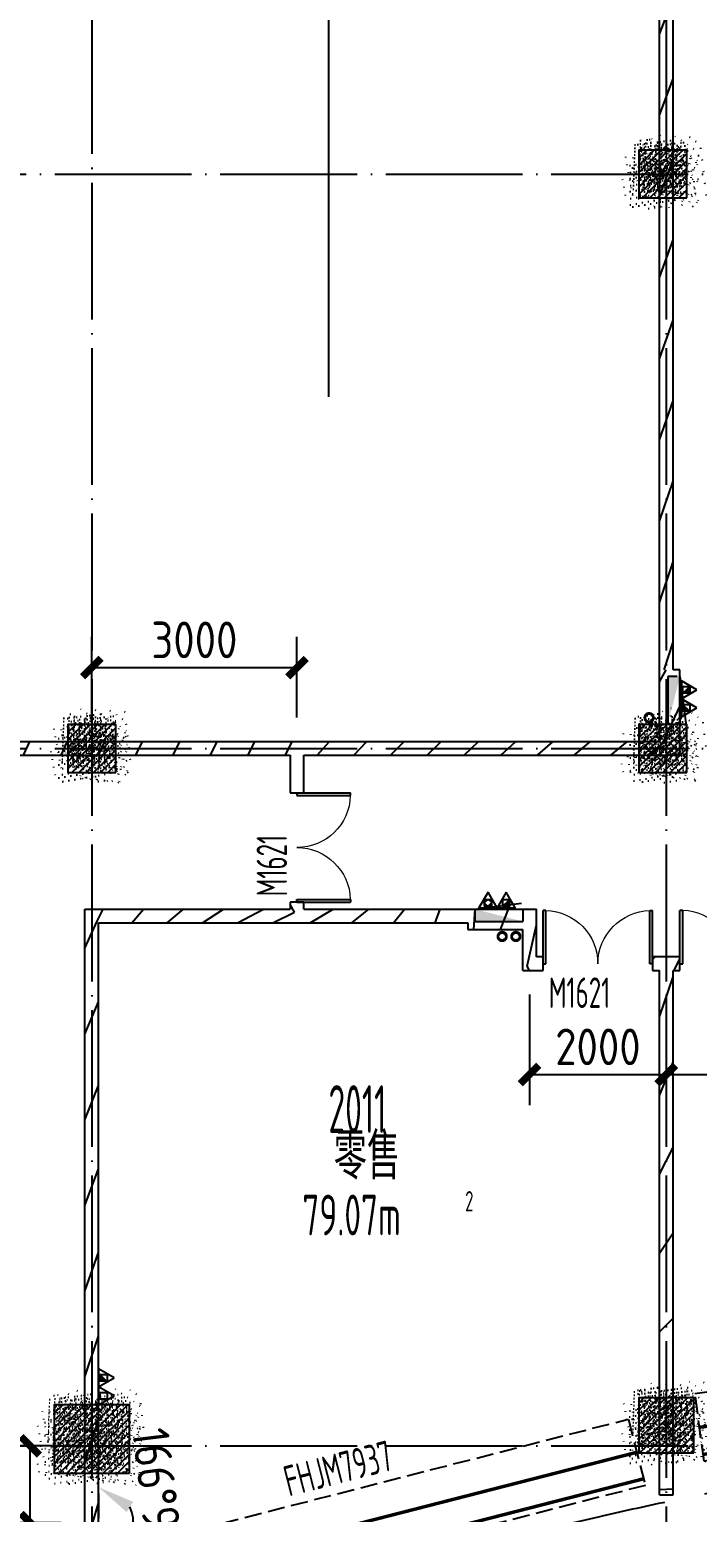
# Model space of a CAD drawing. Header units: inches. Extents: x 0 to 1813292486, y 0 to 3473589894.
# Drawn here: x 600556177 to 600565939, y 3473260046 to 3473281730 of the extents above; entities that cross this region are included whole.
import ezdxf
from ezdxf.enums import TextEntityAlignment as Align
from ezdxf.xclip import XClip

# ---------------------------------------------------------------- set-up
doc = ezdxf.new("R2010")
doc.units = ezdxf.units.IN
doc.header["$LTSCALE"] = 1000
doc.header["$MEASUREMENT"] = 0
doc.header["$XCLIPFRAME"] = 2
for name, pattern in [('AX-MALL-GIRD-200$0$DOTE', [2.4200000000000004, 2, -0.2, 0.02, -0.2]), ('AX-MALL-WALL-P02-QT$0$Ax-Dxs-Wall-P01-150$0$DASH', [0.35, 0.25, -0.1]), ('AX-MALL-WALL-P02-QT$0$DASH', [0.35, 0.25, -0.1])]:
    doc.linetypes.add(name, pattern=pattern)
for name, color, linetype in [('A-Anno-Note', 241, 'Continuous'), ('AX-MALL-DIM-P02$0$A-Anno-Dims', 3, 'Continuous'), ('AX-MALL-DIM-P02$0$A-Detl-Thin', 131, 'Continuous'), ('AX-MALL-GIRD-200$0$A-Grid', 222, 'AX-MALL-GIRD-200$0$DOTE'), ('AX-MALL-P02-200$0$A-Anno-Note', 241, 'Continuous'), ('AX-MALL-WALL-P02$0$A-Anno-Note', 241, 'Continuous'), ('AX-MALL-WALL-P02-QT$0$A-Detl-Fine', 152, 'Continuous'), ('AX-MALL-WALL-P02-QT$0$A-Detl-Thin', 131, 'Continuous'), ('AX-MALL-WALL-P02-QT$0$A-Wall', 2, 'Continuous'), ('AX-MALL-WALL-P02-QT$0$A-Wall-Patt', 13, 'Continuous'), ('AX-MALL-WALL-P02-QT$0$A-Wind', 4, 'Continuous'), ('AX-MALL-WORD-P02$0$A-Anno-Note', 241, 'Continuous'), ('AX-MALL-WORD-P02$0$A-Spac-Iden', 231, 'Continuous'), ('AX-MALL-WORD-P02$0$A-Wind-Iden', 11, 'Continuous'), ('AX-MALL-ZTKD-P02$0$A-Anno-Note', 241, 'Continuous'), ('PX-MALL-P02-LG$0$P-Exsh', 31, 'Continuous'), ('PX-MALL-P02-LG$0$P-Hydt-Boxx', 221, 'Continuous'), ('PX-MALL-P02-LG$0$P-Hydt-Pipe', 221, 'Continuous'), ('PX-MALL-P02-LG$0$P-Pipe-Risr', 7, 'Continuous'), ('PX-MALL-P02-LG$0$P-Pipe-Risr-Arch', 6, 'Continuous'), ('PX-MALL-P02-LG$0$P-Pipe-Risr-W100', 6, 'Continuous'), ('PX-MALL-P02-LG$0$P-Pipe-Risr-W50', 6, 'Continuous'), ('SX-MALL-WALL-L-1F~2F$0$S-COLU', 30, 'Continuous'), ('SX-MALL-WALL-L-1F~2F$0$S-PATT-WALL', 83, 'Continuous'), ('SX-MALL-WALL-L-1F~2F$0$单形心', 4, 'Continuous')]:
    doc.layers.add(name, color=color, linetype=linetype)
doc.styles.add('AX-MALL-DIM-P02$0$_TCH_DIM_T3', font='gbenor.shx')
doc.styles.add('AX-MALL-WORD-P02$0$_TCH_SPACE', font='gbenor.shx', dxfattribs={"bigfont": 'gbcbig.shx'})
doc.styles.add('AX-MALL-WORD-P02$0$_TCH_WINDOW', font='gbenor.shx', dxfattribs={"bigfont": 'gbcbig.shx'})
doc.styles.add('AX-MALL-WORD-P02$0$STANDARD', font='gbenor.shx', dxfattribs={"bigfont": 'gbcbig.shx'})
doc.styles.add('PX-MALL-P02-LG$0$jzfz', font='gbenor.shx', dxfattribs={"bigfont": 'gbcbig.shx'})
doc.dimstyles.new('AX-MALL-DIM-P02$0$_TCH_ARCH&&180', dxfattribs={"dimtxt": 535.5, "dimasz": 270, "dimexe": 450, "dimexo": 450, "dimgap": 137.25, "dimtad": 1, "dimdec": 0, "dimzin": 0, "dimdsep": 46, "dimtxsty": 'AX-MALL-DIM-P02$0$_TCH_DIM_T3', "dimblk": 'AX-MALL-DIM-P02$0$_ArchTick', "dimcen": 0.09, "dimclrt": 7, "dimazin": 2, "dimtfac": 1, "dimtdec": 0, "dimtix": 1, "dimtmove": 2, "dimatfit": 3, "dimfxl": 500, "dimtolj": 1, "dimtzin": 0, "dimarcsym": 0})
doc.dimstyles.new('AX-MALL-DIM-P02$0$_TCH_ARROW&&180', dxfattribs={"dimtxt": 535.5, "dimasz": 540, "dimexe": 450, "dimexo": 450, "dimgap": 137.25, "dimtad": 1, "dimdec": 0, "dimzin": 0, "dimdsep": 46, "dimtxsty": 'AX-MALL-DIM-P02$0$_TCH_DIM_T3', "dimcen": 0.09, "dimclrt": 7, "dimaunit": 1, "dimadec": 3, "dimazin": 2, "dimtfac": 1, "dimtdec": 0, "dimtix": 1, "dimtmove": 2, "dimatfit": 3, "dimfxl": 500, "dimtolj": 1, "dimtzin": 0, "dimarcsym": 0})
pattern_1 = [(24.56816131876918, (600332848.5159376, 3473133887.589986), (-31.18316060756021, 68.21004687377882), []), (29.56816131876925, (600332848.5159376, 3473133887.589986), (97.53445422577846, -46.37920049590846), [11.25, -123.75]), (334.5681613187692, (600332848.5159376, 3473133887.589986), (19.88439775835759, 112.9961142864107), [9, -99]), (80.01956131876923, (600332856.6438087, 3473133883.725054), (117.4189029535321, 66.61682170576017), [9.5610285, -105.1713168]), (25.75236131876919, (600332858.9887226, 3473133915.702631), (141.3476152674957, -79.15081590010527), [16.87499999999951, -185.6249999999961]), (76.20376131876925, (600332870.7676862, 3473133909.106722), (182.3878362713222, 87.98253900728311), [14.3415432, -157.75695]), (330.7523613187692, (600332858.9887226, 3473133915.702631), (182.387767611897, 87.98268144025062), [13.49999999999976, -148.4999999999961]), (0.5681613187692669, (600332870.4268485, 3473133903.438077), (62.82047321120105, -87.84980446922418), [11.25, -123.75]), (305.5681613187692, (600332870.4268485, 3473133903.438077), (72.17288940056439, 89.18848105901375), [9, -99]), (51.01956131876926, (600332875.6618832, 3473133896.117257), (134.9933625470349, 1.33857134020591), [9.5610285, -105.1713168]), (17.06816131876921, (600332848.5159376, 3473133887.589986), (19.14085714793764, 46.15589493924091), [0.75, -97.8, 0.75, -100.5, 0.75, -99.375]), (347.0681613187692, (600332848.5159376, 3473133887.589986), (57.63084699394109, 41.66442757030211), [0.75, -57.3, 0.75, -95.55, 0.75, -37.875]), (307.0681613187692, (600332817.1703391, 3473133899.267141), (73.85474001336534, -31.12342331039777), [0.75, -37.5, 0.75, -117, 0.75, -155.25]), (297.0681613187692, (600332803.1140169, 3473133904.503534), (87.2164167648191, -16.46683781742514), [0.75, -48.75, 0.75, -77.69999999999999, 0.75, -110.25])]
pattern_2 = [(45, (0, 359.0227), (-353.55353201463, 353.55353201463), [])]

# ---------------------------------------------------------------- blocks, each defined once
blk = doc.blocks.new('AX-MALL-WORD-P02')
at = {"layer": 'AX-MALL-WORD-P02$0$A-Anno-Note', "style": 'AX-MALL-WORD-P02$0$STANDARD', "width": 0.6}
blk.add_text('2011', height=700, rotation=339.5681613092015, dxfattribs=at).set_placement((600383702.0902731, 3473128789.494143))
at = {"layer": 'AX-MALL-WORD-P02$0$A-Anno-Note', "style": 'AX-MALL-WORD-P02$0$STANDARD'}
blk.add_text('零售', height=675.177304964539, rotation=339.5681613092015, dxfattribs=at).set_placement((600383538.1663132, 3473128129.497252))
at = {"layer": 'AX-MALL-WORD-P02$0$A-Spac-Iden', "style": 'AX-MALL-WORD-P02$0$_TCH_SPACE', "width": 0.7}
for s, height, p in [('79.07m', 595, (600382822.9406993, 3473127520.02025)), ('2', 297.5, (600385175.3929797, 3473127017.160161))]:
    blk.add_text(s, height=height, rotation=339.5681613093759, dxfattribs=at).set_placement(p)
at = {"layer": 'AX-MALL-WORD-P02$0$A-Wind-Iden', "style": 'AX-MALL-WORD-P02$0$_TCH_WINDOW', "width": 0.7}
for s, rotation, p in [('M1621', 69.5681612548391, (600384344.0112224, 3473132243.204227)), ('M1621', 339.5681612302259, (600387358.815383, 3473129379.059998)), ('FHJM7937', 353.9496563415782, (600381303.7735277, 3473124006.317889))]:
    blk.add_text(s, height=446.25, rotation=rotation, dxfattribs=at).set_placement(p)
blk = doc.blocks.new('AX-MALL-GIRD-200')
at = {"layer": 'AX-MALL-GIRD-200$0$A-Grid'}
for p, q in [((600241980.060326, 3473196551.41375), (600599876.0644244, 3473063224.650467)), ((600239047.6805397, 3473188679.873316), (600596943.6846381, 3473055353.110034)), ((600235486.9336561, 3473179121.574219), (600593382.9377552, 3473045794.810937)), ((600393760.0267293, 3473165698.299957), (600355030.4877801, 3473061734.572876)), ((600401631.5671628, 3473162765.920172), (600362902.028213, 3473058802.19309))]:
    blk.add_line(p, q, dxfattribs=at)
blk = doc.blocks.new('*U97')
at = {"layer": 'AX-MALL-WALL-P02-QT$0$A-Detl-Fine', "color": 152, "linetype": 'AX-MALL-WALL-P02-QT$0$Ax-Dxs-Wall-P01-150$0$DASH'}
blk.add_lwpolyline([(-999.9999999818086, 12883.24278070943), (-999.999999975133, 5675.210546644857), (2.11416590900626e-08, 5675.210546641131), (1.446608166588703e-08, 12883.24278071316)], close=True, dxfattribs=at)
at = {"layer": 'AX-MALL-WALL-P02-QT$0$A-Detl-Thin', "linetype": 'AX-MALL-WALL-P02-QT$0$Ax-Dxs-Wall-P01-150$0$DASH', "const_width": 49.99999999999998}
for points in [[(-899.9999999788583, 5675.210546641131), (-899.9999999855339, 12883.24278070571)], [(-499.9999999751331, 5675.210546644857), (-499.9999999818086, 12883.24278070943)]]:
    blk.add_lwpolyline(points, dxfattribs=at)
blk = doc.blocks.new('*U98')
at = {"layer": 'AX-MALL-WALL-P02-QT$0$A-Detl-Fine', "color": 152, "linetype": 'AX-MALL-WALL-P02-QT$0$Ax-Dxs-Wall-P01-150$0$DASH'}
blk.add_lwpolyline([(-999.9999999790073, 13635.24923957816), (-999.9999999748687, 5746.176491496289), (2.140598098776536e-08, 5746.176491492563), (1.726743903418537e-08, 13635.24923958189)], close=True, dxfattribs=at)
at = {"layer": 'AX-MALL-WALL-P02-QT$0$A-Detl-Thin', "linetype": 'AX-MALL-WALL-P02-QT$0$Ax-Dxs-Wall-P01-150$0$DASH', "const_width": 49.99999999999998}
for points in [[(-899.999999978594, 5746.176491492563), (-899.9999999827326, 13635.24923957444)], [(-499.9999999748687, 5746.176491496289), (-499.9999999790073, 13635.24923957816)]]:
    blk.add_lwpolyline(points, dxfattribs=at)
blk = doc.blocks.new('SX-MALL-WALL-L-1F~2F$0$BANWANG_XINGXIN')
at = {"color": 0}
for points in [[(0.7071067811865476, 0.7071067811865475), (-0.7071067811865477, -0.7071067811865475)], [(-0.7071067811865475, 0.7071067811865476), (0.7071067811865474, -0.7071067811865477)]]:
    blk.add_lwpolyline(points, dxfattribs=at)
blk = doc.blocks.new('SX-MALL-WALL-L-1F~2F')
at = {"layer": 'SX-MALL-WALL-L-1F~2F$0$S-PATT-WALL'}
h = blk.add_hatch(dxfattribs=at)
h.set_pattern_fill('钢筋混凝土', color=256, scale=15, pattern_type=2)
h.set_pattern_definition([(24.56816131876918, (600332801.661537, 3473133905.044625), (-31.18316060756021, 68.21004687377882), []), (29.56816131876925, (600332801.661537, 3473133905.044625), (97.53445422577846, -46.37920049590846), [11.25, -123.75]), (334.5681613187692, (600332801.661537, 3473133905.044625), (19.88439775835759, 112.9961142864107), [9, -99]), (80.01956131876923, (600332809.7894082, 3473133901.179693), (117.4189029535321, 66.61682170576017), [9.5610285, -105.1713168]), (25.75236131876919, (600332812.134322, 3473133933.157269), (141.3476152674957, -79.15081590010527), [16.87499999999951, -185.6249999999961]), (76.20376131876925, (600332823.9132857, 3473133926.561361), (182.3878362713222, 87.98253900728311), [14.3415432, -157.75695]), (330.7523613187692, (600332812.134322, 3473133933.157269), (182.387767611897, 87.98268144025062), [13.49999999999975, -148.4999999999961]), (0.5681613187692669, (600332823.572448, 3473133920.892716), (62.82047321120105, -87.84980446922418), [11.25, -123.75]), (305.5681613187692, (600332823.572448, 3473133920.892716), (72.17288940056439, 89.18848105901375), [9, -99]), (51.01956131876926, (600332828.8074827, 3473133913.571896), (134.9933625470349, 1.33857134020591), [9.5610285, -105.1713168]), (17.06816131876921, (600332801.661537, 3473133905.044625), (19.14085714793764, 46.15589493924091), [0.75, -97.8, 0.75, -100.5, 0.75, -99.375]), (347.0681613187692, (600332801.661537, 3473133905.044625), (57.63084699394109, 41.66442757030211), [0.75, -57.3, 0.75, -95.55, 0.75, -37.875]), (307.0681613187692, (600332770.3159386, 3473133916.72178), (73.85474001336534, -31.12342331039777), [0.75, -37.5, 0.75, -117, 0.75, -155.25]), (297.0681613187692, (600332756.2596164, 3473133921.958173), (87.2164167648191, -16.46683781742514), [0.75, -48.75, 0.75, -77.69999999999999, 0.75, -110.25])])
h.paths.add_polyline_path([(600393386.7257026, 3473139774.490742), (600393631.0906847, 3473140430.452445), (600392975.1289818, 3473140674.817427), (600392730.7639998, 3473140018.855724)])
h = blk.add_hatch(dxfattribs=at)
h.set_pattern_fill('钢筋混凝土', color=256, scale=15, pattern_type=2)
h.set_pattern_definition(pattern_1)
h.paths.add_polyline_path([(600382629.6598847, 3473134817.875454), (600382874.0248667, 3473135473.837157), (600382218.0631639, 3473135718.202139), (600381973.6981819, 3473135062.240437)])
h = blk.add_hatch(dxfattribs=at)
h.set_pattern_fill('钢筋混凝土', color=256, scale=15, pattern_type=2)
h.set_pattern_definition([(24.56816131876918, (600332801.6615357, 3473133905.044626), (-31.18316060756021, 68.21004687377882), []), (29.56816131876925, (600332801.6615357, 3473133905.044626), (97.53445422577846, -46.37920049590846), [11.25, -123.75]), (334.5681613187692, (600332801.6615357, 3473133905.044626), (19.88439775835759, 112.9961142864107), [9, -99]), (80.01956131876923, (600332809.7894069, 3473133901.179693), (117.4189029535321, 66.61682170576017), [9.5610285, -105.1713168]), (25.75236131876919, (600332812.1343207, 3473133933.15727), (141.3476152674957, -79.15081590010527), [16.87499999999951, -185.6249999999961]), (76.20376131876925, (600332823.9132844, 3473133926.561361), (182.3878362713222, 87.98253900728311), [14.3415432, -157.75695]), (330.7523613187692, (600332812.1343207, 3473133933.15727), (182.387767611897, 87.98268144025062), [13.49999999999975, -148.4999999999961]), (0.5681613187692669, (600332823.5724467, 3473133920.892716), (62.82047321120105, -87.84980446922418), [11.25, -123.75]), (305.5681613187692, (600332823.5724467, 3473133920.892716), (72.17288940056439, 89.18848105901375), [9, -99]), (51.01956131876926, (600332828.8074814, 3473133913.571896), (134.9933625470349, 1.33857134020591), [9.5610285, -105.1713168]), (17.06816131876921, (600332801.6615357, 3473133905.044626), (19.14085714793764, 46.15589493924091), [0.75, -97.8, 0.75, -100.5, 0.75, -99.375]), (347.0681613187692, (600332801.6615357, 3473133905.044626), (57.63084699394109, 41.66442757030211), [0.75, -57.3, 0.75, -95.55, 0.75, -37.875]), (307.0681613187692, (600332770.3159373, 3473133916.721781), (73.85474001336534, -31.12342331039777), [0.75, -37.5, 0.75, -117, 0.75, -155.25]), (297.0681613187692, (600332756.2596151, 3473133921.958173), (87.2164167648191, -16.46683781742514), [0.75, -48.75, 0.75, -77.69999999999999, 0.75, -110.25])])
h.paths.add_polyline_path([(600390454.3459164, 3473131902.950309), (600390698.7108985, 3473132558.912012), (600390042.7491956, 3473132803.276994), (600389798.3842136, 3473132147.315291)])
h = blk.add_hatch(dxfattribs=at)
h.set_pattern_fill('钢筋混凝土', color=256, scale=15, pattern_type=2)
h.set_pattern_definition(pattern_1)
h.paths.add_polyline_path([(600379238.8759928, 3473125142.903392), (600379587.9688244, 3473126079.991539), (600378557.1718632, 3473126463.993653), (600378208.0790317, 3473125526.905507)])
h = blk.add_hatch(dxfattribs=at)
h.set_pattern_fill('钢筋混凝土', color=256, scale=15, pattern_type=2)
h.set_pattern_definition([(24.56816131876918, (600332953.243787, 3473134168.716431), (-31.18316060756021, 68.21004687377882), []), (29.56816131876925, (600332953.243787, 3473134168.716431), (97.53445422577846, -46.37920049590846), [11.25, -123.75]), (334.5681613187692, (600332953.243787, 3473134168.716431), (19.88439775835759, 112.9961142864107), [9, -99]), (80.01956131876923, (600332961.3716582, 3473134164.851498), (117.4189029535321, 66.61682170576017), [9.5610285, -105.1713168]), (25.75236131876919, (600332963.716572, 3473134196.829075), (141.3476152674957, -79.15081590010527), [16.87499999999951, -185.6249999999961]), (76.20376131876925, (600332975.4955357, 3473134190.233166), (182.3878362713222, 87.98253900728311), [14.3415432, -157.75695]), (330.7523613187692, (600332963.716572, 3473134196.829075), (182.387767611897, 87.98268144025062), [13.49999999999975, -148.4999999999961]), (0.5681613187692669, (600332975.154698, 3473134184.564521), (62.82047321120105, -87.84980446922418), [11.25, -123.75]), (305.5681613187692, (600332975.154698, 3473134184.564521), (72.17288940056439, 89.18848105901375), [9, -99]), (51.01956131876926, (600332980.3897327, 3473134177.243701), (134.9933625470349, 1.33857134020591), [9.5610285, -105.1713168]), (17.06816131876921, (600332953.243787, 3473134168.716431), (19.14085714793764, 46.15589493924091), [0.75, -97.8, 0.75, -100.5, 0.75, -99.375]), (347.0681613187692, (600332953.243787, 3473134168.716431), (57.63084699394109, 41.66442757030211), [0.75, -57.3, 0.75, -95.55, 0.75, -37.875]), (307.0681613187692, (600332921.8981886, 3473134180.393586), (73.85474001336534, -31.12342331039777), [0.75, -37.5, 0.75, -117, 0.75, -155.25]), (297.0681613187692, (600332907.8418664, 3473134185.629978), (87.2164167648191, -16.46683781742514), [0.75, -48.75, 0.75, -77.69999999999999, 0.75, -110.25])])
h.paths.add_polyline_path([(600387074.5810517, 3473122544.013968), (600387353.855317, 3473123293.684485), (600386604.1847994, 3473123572.95875), (600386324.9105343, 3473122823.288232)])
at = {"layer": 'SX-MALL-WALL-L-1F~2F$0$S-COLU'}
for points in [[(600393386.7257026, 3473139774.490742), (600393631.0906847, 3473140430.452445), (600392975.1289818, 3473140674.817427), (600392730.7639998, 3473140018.855724)], [(600382629.6598847, 3473134817.875454), (600382874.0248667, 3473135473.837157), (600382218.0631639, 3473135718.202139), (600381973.6981819, 3473135062.240437)], [(600390454.3459164, 3473131902.950309), (600390698.7108985, 3473132558.912012), (600390042.7491956, 3473132803.276994), (600389798.3842136, 3473132147.315291)], [(600379238.8759928, 3473125142.903392), (600379587.9688244, 3473126079.991539), (600378557.1718632, 3473126463.993653), (600378208.0790317, 3473125526.905507)], [(600387074.5810517, 3473122544.013968), (600387353.855317, 3473123293.684485), (600386604.1847994, 3473123572.95875), (600386324.9105343, 3473122823.288232)]]:
    blk.add_lwpolyline(points, close=True, dxfattribs=at)
at = {"layer": 'SX-MALL-WALL-L-1F~2F$0$单形心', "xscale": 50, "yscale": 50, "zscale": 50}
for p in [(600393180.9273423, 3473140224.654084), (600382423.8615243, 3473135268.038797), (600390248.547556, 3473132353.113652), (600378898.023928, 3473125803.448523), (600386839.3829256, 3473123058.486359)]:
    blk.add_blockref('SX-MALL-WALL-L-1F~2F$0$BANWANG_XINGXIN', p, dxfattribs=at)
blk = doc.blocks.new('SX-MALL-WALL-L-2F~3F')
ref = blk.add_blockref('SX-MALL-WALL-L-1F~2F', (0, 0))
XClip(ref).set_block_clipping_path([(600349769.7341375, 3473074679.418533), (600357001.7302529, 3473071985.287766), (600356499.8725733, 3473070638.124951), (600359302.5086629, 3473069594.060767), (600362345.1765132, 3473077761.653201), (600381551.4312518, 3473070606.759726), (600391553.7259278, 3473066880.611454), (600387749.827644, 3473056669.608357), (600391632.1759799, 3473055223.319679), (600395635.5522461, 3473065969.791956), (600406982.2408491, 3473061742.817497), (600403058.8006672, 3473051210.921831), (600412723.2437257, 3473047610.6332), (600445093.3740637, 3473134503.466942), (600393055.2444371, 3473153889.197227), (600387463.4997383, 3473138878.984498), (600380158.3525343, 3473141600.366193), (600382830.751978, 3473148774.027779), (600388210.8522022, 3473146769.782572), (600390696.2253517, 3473153441.399696), (600277474.697425, 3473195619.741203), (600273446.9822528, 3473184807.934726), (600257129.111771, 3473190886.82031), (600241575.9633431, 3473149136.690594), (600258197.8999482, 3473142944.531458), (600255239.7303221, 3473135003.762026), (600263182.3271956, 3473132044.911624), (600260741.6763649, 3473125493.34496), (600269350.4970673, 3473122286.306632), (600271511.1407766, 3473128086.235537), (600286270.1853781, 3473122588.058336), (600284109.5416689, 3473116788.129431), (600282580.7823727, 3473112684.400902), (600291840.7574171, 3473109234.788475), (600290827.7957876, 3473106515.642598), (600293360.405141, 3473105572.171298), (600294731.2544166, 3473109252.0137), (600323175.4764534, 3473098655.706329), (600321336.3302773, 3473093718.790065), (600344750.773286, 3473084996.222976), (600341987.4689643, 3473077578.540671), (600344583.6790427, 3473076611.376234), (600346015.5062013, 3473080454.904757), (600351201.5612961, 3473078522.947055)])
blk = doc.blocks.new('SX-MALL-WALL-2F~3F')
blk.add_blockref('SX-MALL-WALL-L-2F~3F', (0, 0))
blk = doc.blocks.new('AX-MALL-WALL-P02-QT$0$$DorLib2D$00000002')
for p, q in [((-0.5, -5.684341886080802e-17), (-0.5000000000000007, 0.4875)), ((-0.4750000000000007, 0.4875), (-0.5000000000000007, 0.4875)), ((-0.475, -2.842170943040401e-17), (-0.4750000000000007, 0.4875)), ((0.475, -2.842170943040401e-17), (0.4750000000000007, 0.4875)), ((0.4750000000000007, 0.4875), (0.5000000000000007, 0.4875)), ((0.5, -5.684341886080802e-17), (0.5000000000000007, 0.4875)), ((-0.5, -5.684341886080802e-17), (-0.475, -2.842170943040401e-17)), ((0.5, -5.684341886080802e-17), (0.475, -2.842170943040401e-17))]:
    blk.add_line(p, q)
at = {"lineweight": 13}
for centre, start, end in [((-0.4875, -4.263256414560601e-17), 0, 88.53071641864632), ((0.4875, -4.263256414560601e-17), 91.4692835813537, 180)]:
    blk.add_arc(centre, 0.4875, start, end, dxfattribs=at)
blk = doc.blocks.new('AX-MALL-WALL-P02-QT')
at = {"layer": 'AX-MALL-WALL-P02-QT$0$A-Wall-Patt'}
h = blk.add_hatch(dxfattribs=at)
h.set_pattern_fill('普通砖', color=256, scale=200, style=0)
h.set_pattern_definition(pattern_2)
h.paths.add_polyline_path([(600390603.149908, 3473133448.21967), (600390790.5675372, 3473133378.401103), (600394787.6804607, 3473144108.060385), (600394760.1172006, 3473144225.042055), (600394635.1721143, 3473144271.587765)])
h = blk.add_hatch(dxfattribs=at)
h.set_pattern_fill('普通砖', color=256, scale=200, style=0)
h.set_pattern_definition(pattern_2)
h.paths.add_polyline_path([(600374493.5215685, 3473138329.036688), (600374611.1206317, 3473138071.800492), (600385106.5078762, 3473134161.960776), (600385223.4895462, 3473134189.524036), (600385270.035257, 3473134314.469122)])
h = blk.add_hatch(dxfattribs=at)
h.set_pattern_fill('普通砖', color=256, scale=200, style=0)
h.set_pattern_definition(pattern_2)
h.paths.add_polyline_path([(600385223.4895462, 3473134189.524036), (600385293.9255054, 3473134092.14221), (600390447.9103123, 3473132172.131637), (600390236.6024346, 3473132464.277116), (600385270.035257, 3473134314.469122)])
h = blk.add_hatch(dxfattribs=at)
h.set_pattern_fill('普通砖', color=256, scale=200, style=0)
h.set_pattern_definition(pattern_2)
h.paths.add_polyline_path([(600385106.5078762, 3473134161.960776), (600384914.5068195, 3473133646.562298), (600385101.9244487, 3473133576.743731), (600385293.9255054, 3473134092.14221), (600385223.4895462, 3473134189.524036)])
h = blk.add_hatch(dxfattribs=at)
h.set_pattern_fill('普通砖', color=256, scale=200, style=0)
h.set_pattern_definition(pattern_2)
h.paths.add_polyline_path([(600390236.6024346, 3473132464.277116), (600390447.9103123, 3473132172.131637), (600390884.2763519, 3473133343.49182), (600390603.149908, 3473133448.21967)])
h = blk.add_hatch(dxfattribs=at)
h.set_pattern_fill('普通砖', color=256, scale=200, style=0)
h.set_pattern_definition(pattern_2)
h.paths.add_polyline_path([(600378372.833963, 3473124680.11037), (600378568.7252947, 3473124633.038206), (600381627.3836284, 3473132843.554748), (600381509.7845654, 3473133100.790944)])
h = blk.add_hatch(dxfattribs=at)
h.set_pattern_fill('普通砖', color=256, scale=200, style=0)
h.set_pattern_definition(pattern_2)
h.paths.add_polyline_path([(600381509.7845654, 3473133100.790944), (600381627.3836284, 3473132843.554748), (600384344.9392539, 3473131831.185536), (600384391.4849648, 3473131956.130621), (600384321.0490056, 3473132053.512448)])
h = blk.add_hatch(dxfattribs=at)
h.set_pattern_fill('普通砖', color=256, scale=200, style=0)
h.set_pattern_definition(pattern_2)
h.paths.add_polyline_path([(600384508.4666349, 3473131983.693882), (600384543.375918, 3473132077.402697), (600384355.9582888, 3473132147.221263), (600384321.0490056, 3473132053.512448), (600384391.4849648, 3473131956.130622)])
h = blk.add_hatch(dxfattribs=at)
h.set_pattern_fill('普通砖', color=256, scale=200, style=0)
h.set_pattern_definition(pattern_2)
h.paths.add_polyline_path([(600384391.4849648, 3473131956.130622), (600384344.9392539, 3473131831.185536), (600386687.6596205, 3473130958.453458), (600386757.4781868, 3473131145.871087), (600384508.4666349, 3473131983.693882)])
h = blk.add_hatch(dxfattribs=at)
h.set_pattern_fill('普通砖', color=256, scale=200, style=0)
h.set_pattern_definition(pattern_2)
h.paths.add_polyline_path([(600386757.4781867, 3473131145.871087), (600386652.7503374, 3473130864.744643), (600387402.4208558, 3473130585.470378), (600387694.566335, 3473130796.778255)])
h = blk.add_hatch(dxfattribs=at)
h.set_pattern_fill('普通砖', color=256, scale=200, style=0)
h.set_pattern_definition(pattern_2)
h.paths.add_polyline_path([(600387192.9651531, 3473130023.217483), (600387450.2013489, 3473130140.816545), (600387694.566335, 3473130796.778255), (600387402.4208558, 3473130585.470378)])
h = blk.add_hatch(dxfattribs=at)
h.set_pattern_fill('普通砖', color=256, scale=200, style=0)
h.set_pattern_definition(pattern_2)
h.paths.add_polyline_path([(600387192.9651531, 3473130023.217483), (600387474.0915964, 3473129918.489633), (600387543.9101629, 3473130105.907262), (600387450.2013489, 3473130140.816545)])
h = blk.add_hatch(dxfattribs=at)
h.set_pattern_fill('普通砖', color=256, scale=200, style=0)
h.set_pattern_definition(pattern_2)
h.paths.add_polyline_path([(600389230.6688275, 3473129477.540163), (600389043.2511972, 3473129547.35873), (600388973.4326305, 3473129359.941101), (600389067.1414461, 3473129325.031817), (600389184.1231159, 3473129352.595077)])
h = blk.add_hatch(dxfattribs=at)
h.set_pattern_fill('普通砖', color=256, scale=200, style=0)
h.set_pattern_definition(pattern_2)
h.paths.add_polyline_path([(600386577.6525644, 3473122069.453094), (600389254.5590754, 3473129255.213251), (600389184.1231159, 3473129352.595077), (600389067.1414461, 3473129325.031817), (600386390.2349352, 3473122139.27166)])
h = blk.add_hatch(dxfattribs=at)
h.set_pattern_fill('普通砖', color=256, scale=200, style=0)
h.set_pattern_definition(pattern_2)
h.paths.add_polyline_path([(600389254.5590754, 3473129255.213251), (600389348.26789, 3473129220.303967), (600389418.0864562, 3473129407.721597), (600389230.668826, 3473129477.540164), (600389184.1231164, 3473129352.595077)])
at = {"layer": 'AX-MALL-WALL-P02-QT$0$A-Detl-Thin', "linetype": 'AX-MALL-WALL-P02-QT$0$DASH', "ltscale": 6}
blk.add_lwpolyline([(600413236.9034463, 3473110738.209711, 0.1421479601855037), (600382859.7389942, 3473122426.083426, -0.04773146423047056), (600354168.1120361, 3473127655.53654)], format="xyb", dxfattribs=at)
at = {"layer": 'AX-MALL-WALL-P02-QT$0$A-Wall'}
for p, q in [((600390603.149908, 3473133448.21967), (600394635.1721143, 3473144271.587765)), ((600390790.5675372, 3473133378.401103), (600394787.6804607, 3473144108.060385)), ((600374493.5215685, 3473138329.036688), (600385270.035257, 3473134314.469122)), ((600374611.1206317, 3473138071.800492), (600385106.5078762, 3473134161.960776)), ((600385270.035257, 3473134314.469122), (600390236.6024346, 3473132464.277116)), ((600385106.5078762, 3473134161.960776), (600384914.5068195, 3473133646.562298)), ((600385101.9244487, 3473133576.743731), (600385293.9255054, 3473134092.14221)), ((600385293.9255054, 3473134092.14221), (600390447.9103123, 3473132172.131637)), ((600384914.5068195, 3473133646.562298), (600385101.9244487, 3473133576.743731)), ((600390236.6024346, 3473132464.277116), (600390603.149908, 3473133448.21967)), ((600390447.9103123, 3473132172.131637), (600390884.2763519, 3473133343.49182)), ((600390884.2763519, 3473133343.49182), (600390790.5675372, 3473133378.401103)), ((600378372.833963, 3473124680.11037), (600381509.7845654, 3473133100.790944)), ((600381509.7845654, 3473133100.790944), (600384321.0490056, 3473132053.512448)), ((600378568.7252947, 3473124633.038206), (600381627.3836284, 3473132843.554748)), ((600381627.3836284, 3473132843.554748), (600384344.9392539, 3473131831.185536)), ((600384355.9582888, 3473132147.221263), (600384321.0490056, 3473132053.512448)), ((600384543.375918, 3473132077.402697), (600384355.9582888, 3473132147.221263)), ((600384508.4666349, 3473131983.693882), (600384543.375918, 3473132077.402697)), ((600384508.4666349, 3473131983.693882), (600386757.4781868, 3473131145.871087)), ((600384344.9392539, 3473131831.185536), (600386687.6596205, 3473130958.453458)), ((600386757.4781867, 3473131145.871087), (600387694.566335, 3473130796.778255)), ((600386687.6596205, 3473130958.453458), (600386652.7503374, 3473130864.744643)), ((600386652.7503374, 3473130864.744643), (600387402.4208558, 3473130585.470378)), ((600387192.9651531, 3473130023.217483), (600387402.4208558, 3473130585.470378)), ((600387450.2013489, 3473130140.816545), (600387694.566335, 3473130796.778255)), ((600387192.9651531, 3473130023.217483), (600387474.0915964, 3473129918.489633)), ((600387543.9101629, 3473130105.907262), (600387450.2013489, 3473130140.816545)), ((600387474.0915964, 3473129918.489633), (600387543.9101629, 3473130105.907262)), ((600389043.2511972, 3473129547.35873), (600388973.4326305, 3473129359.941101)), ((600389230.6688275, 3473129477.540163), (600389043.2511972, 3473129547.35873)), ((600386390.2349352, 3473122139.27166), (600389067.1414461, 3473129325.031817)), ((600388973.4326305, 3473129359.941101), (600389067.1414461, 3473129325.031817)), ((600389418.0864562, 3473129407.721597), (600389230.668826, 3473129477.540164)), ((600389348.26789, 3473129220.303967), (600389418.0864562, 3473129407.721597)), ((600386577.6525644, 3473122069.453094), (600389254.5590754, 3473129255.213251)), ((600389254.5590754, 3473129255.213251), (600389348.26789, 3473129220.303967)), ((600386390.2349352, 3473122139.27166), (600386577.6525644, 3473122069.453094))]:
    blk.add_line(p, q, dxfattribs=at)
at = {"layer": 'AX-MALL-WALL-P02-QT$0$A-Detl-Thin'}
blk.add_blockref('SX-MALL-WALL-2F~3F', (0, 0), dxfattribs=at)
at = {"layer": 'AX-MALL-WALL-P02-QT$0$A-Detl-Thin', "color": 5, "xscale": -1}
for name, p, rotation in [('*U98', (600372791.3524995, 3473124774.138426), 263.9496563194079), ('*U97', (600381859.0760587, 3473124601.441291), 257.2595068470534)]:
    blk.add_blockref(name, p, dxfattribs=dict(at, rotation=rotation))
at = {"layer": 'AX-MALL-WALL-P02-QT$0$A-Wind'}
blk.add_blockref('AX-MALL-GIRD-200', (0, 0), dxfattribs=at)
at = {"layer": 'AX-MALL-WALL-P02-QT$0$A-Wind', "xscale": 1600, "zscale": 200}
for p, yscale, rotation in [((600384728.9413688, 3473132861.982497), -1600, 69.56816130831318), ((600388258.6713967, 3473129732.924181), -1600, 159.5681612460966), ((600390132.8476906, 3473129034.738517), 1600, 339.5681613349487)]:
    blk.add_blockref('AX-MALL-WALL-P02-QT$0$$DorLib2D$00000002', p, dxfattribs=dict(at, yscale=yscale, rotation=rotation))
blk = doc.blocks.new('AX-MALL-WALL-P02')
at = {"layer": 'AX-MALL-WALL-P02$0$A-Anno-Note'}
blk.add_blockref('AX-MALL-WORD-P02', (0, 0), dxfattribs=at)
blk.add_blockref('AX-MALL-WALL-P02-QT', (0, 0), dxfattribs=at)
blk = doc.blocks.new('PX-MALL-P02-LG$0$XHS1')
at = {"layer": 'PX-MALL-P02-LG$0$P-Hydt-Boxx', "ltscale": 0.7}
for p, q in [((350.0030006170273, 240), (-349.9969996213913, 240)), ((-349.9969997406006, 239.9999995231628), (-349.9969996213913, 60)), ((350.0030006170273, 240), (-332.898939371109, 327.2950124740601)), ((350.0030006170273, 60), (-349.996999502182, 60)), ((350.0030003786087, 200), (350.003000497818, 60))]:
    blk.add_line(p, q, dxfattribs=at)
blk.add_solid([(350.0030006170273, 240), (350.0030002593994, 60.00000047683716), (-349.9969996213913, 60)], dxfattribs=at)
blk = doc.blocks.new('PX-MALL-P02-LG$0$MHQ')
at = {"layer": 'PX-MALL-P02-LG$0$P-Exsh', "ltscale": 0.7}
h = blk.add_hatch(dxfattribs=at)
h.set_pattern_fill('ANSI31', color=256, scale=25, style=0)
h.set_pattern_definition([(45, (-160019.2306599375, -42228.3236173685), (-28.0633003783411, 28.0633003783411), [])])
h.paths.add_polyline_path([(-75.0000000015425, 185.1731819980414), (75, 185.1731819980414), (75, 35.17318199802685), (-75.0000000015425, 35.17318199802685)])
for points in [[(0, 346.4101615137042), (-200, -1.455191522836685e-11), (200, -1.455191522836685e-11)], [(0, 346.4101615137042), (-200, -1.455191522836685e-11), (200, -1.455191522836685e-11)], [(0, 346.4101615137042), (-200, -1.455191522836685e-11), (200, -1.455191522836685e-11)], [(-75.0000000015425, 185.1731819980414), (75, 185.1731819980414), (75, 35.17318199802685), (-75.0000000015425, 35.17318199802685)]]:
    blk.add_lwpolyline(points, close=True, dxfattribs=at)
blk = doc.blocks.new('PX-MALL-P02-LG$0$20200929200250')
at = {"layer": 'PX-MALL-P02-LG$0$P-Exsh', "ltscale": 0.7, "xscale": 0.6600000001490116, "yscale": 0.6600000001490116, "zscale": 0.6600000001490116}
for p in [(-132.0000001192093, 40), (131.9999997615814, 40)]:
    blk.add_blockref('PX-MALL-P02-LG$0$MHQ', p, dxfattribs=at)
blk = doc.blocks.new('PX-MALL-P02-LG$0$20211220143732')
at = {"layer": 'PX-MALL-P02-LG$0$P-Exsh'}
blk.add_blockref('PX-MALL-P02-LG$0$20200929200250', (-374.9999999407155, 219.6219584928522), dxfattribs=at)
at = {"layer": 'PX-MALL-P02-LG$0$P-Hydt-Boxx', "ltscale": 0.7, "xscale": -1}
blk.add_blockref('PX-MALL-P02-LG$0$XHS1', (-349.9969999989844, 0), dxfattribs=at)
blk = doc.blocks.new('PX-MALL-P02-LG$0$P-Risr')
at = {"layer": 'PX-MALL-P02-LG$0$P-Pipe-Risr-W50'}
h = blk.add_hatch(color=0, dxfattribs=at)
edge = h.paths.add_edge_path()
edge.add_ellipse((0, 0), major_axis=(47.05795628796547, 47.05795628796547), ratio=0.9999999999999695, start_angle=225.0000000000009, end_angle=405.0000000000009, ccw=False)
edge.add_ellipse((0, 0), major_axis=(47.05795628796764, 47.05795628796764), ratio=0.9999999999998785, start_angle=133.9675974886221, end_angle=225.0000000000035, ccw=False)
edge.add_line((-66.53919663240958, 1.199087783927098), (-54.4367953546693, 1.199087783927098))
edge.add_ellipse((0, 0), major_axis=(-38.50196423560672, 38.50196423560672), ratio=0.9999999999999859, start_angle=43.73814098242129, end_angle=134.9999999999996)
edge.add_ellipse((0, 0), major_axis=(38.50196423561096, 38.50196423561096), ratio=0.9999999999998216, start_angle=225.0000000000051, end_angle=405.0000000000051)
edge.add_ellipse((0, 0), major_axis=(38.50196423560679, 38.50196423560679), ratio=0.9999999999999831, start_angle=45.00000000000048, end_angle=133.7381409824204)
edge.add_line((-54.43679535467527, 1.199087783927098), (-66.53919663241555, 1.199087783927098))
edge.add_ellipse((0, 0), major_axis=(-47.05795628796762, 47.05795628796762), ratio=0.9999999999998742, start_angle=-45.00000000000358, end_angle=43.967597488629224, ccw=False)
at = {"layer": 'PX-MALL-P02-LG$0$P-Pipe-Risr-Arch', "ltscale": 0.7}
blk.add_circle((0, 0), 59.29000000000001, dxfattribs=at)
at = {"layer": 'PX-MALL-P02-LG$0$P-Pipe-Risr-W100', "color": 0, "const_width": 15}
blk.add_lwpolyline([(-75, 0, 1), (75, 0, 1)], format="xyb", close=True, dxfattribs=at)
at = {"layer": 'PX-MALL-P02-LG$0$P-Pipe-Risr-W50'}
blk.add_circle((0, 0), 54.45000000000001, dxfattribs=at)
at = {"layer": 'PX-MALL-P02-LG$0$P-Pipe-Risr', "style": 'PX-MALL-P02-LG$0$jzfz', "width": 0.6, "flags": 1}
for tag, p in [('SYS-MARK', (0.3310501334344735, -45.65933377496549)), ('RANGE', (0.3337570973526454, -45.67887874227017))]:
    blk.add_attdef(tag, text='', height=0.015625, dxfattribs=at).set_placement(p, align=Align.MIDDLE)
blk = doc.blocks.new('PX-MALL-P02-LG')
at = {"layer": 'PX-MALL-P02-LG$0$P-Exsh'}
for name, p, rotation in [('PX-MALL-P02-LG$0$20211220143732', (600390380.1009291, 3473132677.603577), 249.5681607752286), ('PX-MALL-P02-LG$0$20211220143732', (600387423.3664254, 3473130641.695667), 339.5681607883333), ('PX-MALL-P02-LG$0$20200929200250', (600379220.9561459, 3473126498.438294), 249.5681612564811)]:
    blk.add_blockref(name, p, dxfattribs=dict(at, rotation=rotation))
at = {"layer": 'PX-MALL-P02-LG$0$P-Hydt-Pipe', "color": 221}
for p, rotation in [((600390216.2668794, 3473132845.350113), 339.5681612586191), ((600387086.3851322, 3473130596.489409), 69.56816127172378), ((600387273.8027593, 3473130526.670844), 69.56816127172378)]:
    blk.add_blockref('PX-MALL-P02-LG$0$P-Risr', p, dxfattribs=dict(at, rotation=rotation))
blk = doc.blocks.new('AX-MALL-ZTKD-P02')
at = {"layer": 'AX-MALL-ZTKD-P02$0$A-Anno-Note'}
blk.add_blockref('AX-MALL-GIRD-200', (0, 0), dxfattribs=at)
blk = doc.blocks.new('AX-MALL-DIM-P02$0$_ArchTick')
at = {"color": 0, "linetype": 'ByBlock', "const_width": 0.4}
blk.add_lwpolyline([(-0.5, -0.5), (0.5, 0.5)], dxfattribs=at)
blk = doc.blocks.new('*D1212')
at = {"layer": 'AX-MALL-DIM-P02$0$A-Anno-Dims', "color": 0, "lineweight": -2, "transparency": 16777216}
for p, q in [((600382580.9533087, 3473135689.728473), (600382993.5044812, 3473136797.161163)), ((600382836.412707, 3473136375.471498), (600385647.6771479, 3473135328.193002)), ((600385392.2177496, 3473134642.449978), (600385804.7689221, 3473135749.882668))]:
    blk.add_line(p, q, dxfattribs=at)
at = {"layer": 'AX-MALL-DIM-P02$0$A-Anno-Dims', "color": 0, "lineweight": -2, "transparency": 16777216, "xscale": 270, "yscale": 270, "zscale": 270}
for p, rotation in [((600382836.412707, 3473136375.471498), 159.568161309118), ((600385647.6771479, 3473135328.193002), 339.568161309118)]:
    blk.add_blockref('AX-MALL-DIM-P02$0$_ArchTick', p, dxfattribs=dict(at, rotation=rotation))
at = {"layer": 'AX-MALL-DIM-P02$0$A-Anno-Dims', "color": 7, "transparency": 16777216, "insert": (600384383.4275244, 3473136231.352949), "char_height": 535.5, "attachment_point": 5, "rotation": 339.56816130911807, "style": 'AX-MALL-DIM-P02$0$_TCH_DIM_T3'}
blk.add_mtext('\\A1;3000', dxfattribs=at)
blk = doc.blocks.new('*D1220')
at = {"layer": 'AX-MALL-DIM-P02$0$A-Anno-Dims', "color": 0, "lineweight": -2, "transparency": 16777216}
for p, q in [((600395485.9601597, 3473140539.810748), (600394636.1123787, 3473140856.403983)), ((600394673.7999307, 3473139668.515249), (600395057.8020447, 3473140699.312209)), ((600395101.9580457, 3473139509.013787), (600394252.1102647, 3473139825.607023))]:
    blk.add_line(p, q, dxfattribs=at)
at = {"layer": 'AX-MALL-DIM-P02$0$A-Anno-Dims', "color": 0, "lineweight": -2, "transparency": 16777216, "xscale": 270, "yscale": 270, "zscale": 270}
for p, rotation in [((600395057.8020447, 3473140699.312209), 69.56816132229395), ((600394673.7999307, 3473139668.515249), 249.5681613222939)]:
    blk.add_blockref('AX-MALL-DIM-P02$0$_ArchTick', p, dxfattribs=dict(at, rotation=rotation))
at = {"layer": 'AX-MALL-DIM-P02$0$A-Anno-Dims', "color": 7, "transparency": 16777216, "insert": (600393939.1546378, 3473139217.553836), "char_height": 535.5, "attachment_point": 5, "rotation": 69.56816132229396, "style": 'AX-MALL-DIM-P02$0$_TCH_DIM_T3'}
blk.add_mtext('\\A1;1100', dxfattribs=at)
blk = doc.blocks.new('*D1270')
at = {"layer": 'AX-MALL-DIM-P02$0$A-Anno-Dims', "color": 0, "lineweight": -2, "transparency": 16777216}
for p, q in [((600387164.4914767, 3473129660.327348), (600386599.1331371, 3473128142.706385)), ((600389038.667779, 3473128962.141683), (600388473.3094394, 3473127444.520719)), ((600386756.2249113, 3473128564.396051), (600388630.4012136, 3473127866.210385))]:
    blk.add_line(p, q, dxfattribs=at)
at = {"layer": 'AX-MALL-DIM-P02$0$A-Anno-Dims', "color": 0, "lineweight": -2, "transparency": 16777216, "xscale": 270, "yscale": 270, "zscale": 270}
for p, rotation in [((600386756.2249113, 3473128564.396051), 159.5681613367027), ((600388630.4012136, 3473127866.210385), 339.5681613367027)]:
    blk.add_blockref('AX-MALL-DIM-P02$0$_ArchTick', p, dxfattribs=dict(at, rotation=rotation))
at = {"layer": 'AX-MALL-DIM-P02$0$A-Anno-Dims', "color": 7, "transparency": 16777216, "insert": (600387834.6956589, 3473128594.823918), "char_height": 535.5, "attachment_point": 5, "rotation": 339.5681613367027, "style": 'AX-MALL-DIM-P02$0$_TCH_DIM_T3'}
blk.add_mtext('\\A1;2000', dxfattribs=at)
blk = doc.blocks.new('*D1271')
at = {"layer": 'AX-MALL-DIM-P02$0$A-Anno-Dims', "color": 0, "lineweight": -2, "transparency": 16777216}
for p, q in [((600389038.6677791, 3473128962.141682), (600388473.3094395, 3473127444.520719)), ((600391334.5337296, 3473128106.864249), (600390769.1753898, 3473126589.243286)), ((600388630.4012138, 3473127866.210385), (600390926.267164, 3473127010.932952))]:
    blk.add_line(p, q, dxfattribs=at)
at = {"layer": 'AX-MALL-DIM-P02$0$A-Anno-Dims', "color": 0, "lineweight": -2, "transparency": 16777216, "xscale": 270, "yscale": 270, "zscale": 270}
for p, rotation in [((600388630.4012138, 3473127866.210385), 159.5681613348507), ((600390926.267164, 3473127010.932952), 339.5681613348507)]:
    blk.add_blockref('AX-MALL-DIM-P02$0$_ArchTick', p, dxfattribs=dict(at, rotation=rotation))
at = {"layer": 'AX-MALL-DIM-P02$0$A-Anno-Dims', "color": 7, "transparency": 16777216, "insert": (600389919.7167856, 3473127818.092368), "char_height": 535.5, "attachment_point": 5, "rotation": 339.56816133485074, "style": 'AX-MALL-DIM-P02$0$_TCH_DIM_T3'}
blk.add_mtext('\\A1;2450', dxfattribs=at)
blk = doc.blocks.new('*D1582')
at = {"layer": 'AX-MALL-DIM-P02$0$A-Anno-Dims', "color": 0, "lineweight": -2, "transparency": 16777216}
for p, q in [((600378441.424984, 3473125866.83148), (600377597.038299, 3473126181.390297)), ((600377626.3929433, 3473124971.133105), (600378018.727965, 3473126024.298523)), ((600378049.0899624, 3473124813.666062), (600377204.7032772, 3473125128.224879))]:
    blk.add_line(p, q, dxfattribs=at)
at = {"layer": 'AX-MALL-DIM-P02$0$A-Anno-Dims', "color": 0, "lineweight": -2, "transparency": 16777216, "xscale": 270, "yscale": 270, "zscale": 270}
for p, rotation in [((600378018.727965, 3473126024.298523), 69.56816128986058), ((600377626.3929433, 3473124971.133105), 249.5681612898606)]:
    blk.add_blockref('AX-MALL-DIM-P02$0$_ArchTick', p, dxfattribs=dict(at, rotation=rotation))
at = {"layer": 'AX-MALL-DIM-P02$0$A-Anno-Dims', "color": 7, "transparency": 16777216, "insert": (600376888.6319964, 3473124511.808181), "char_height": 535.5, "attachment_point": 5, "rotation": 69.56816128986058, "style": 'AX-MALL-DIM-P02$0$_TCH_DIM_T3'}
blk.add_mtext('\\A1;1124', dxfattribs=at)
blk = doc.blocks.new('*D1583')
at = {"layer": 'AX-MALL-DIM-P02$0$A-Anno-Dims', "color": 0, "lineweight": -2, "transparency": 16777216}
for p, q in [((600378713.941458, 3473125022.849548), (600378588.268039, 3473124685.497817)), ((600378520.9724064, 3473124219.806698), (600378562.298858, 3473124577.426782))]:
    blk.add_line(p, q, dxfattribs=at)
blk.add_arc((600378568.7252948, 3473124633.038206), 505.9815107584, 327.908405216114, 5.067914655877539, dxfattribs=at)
at = {"layer": 'AX-MALL-DIM-P02$0$A-Anno-Dims', "color": 0, "transparency": 16777216}
for points in [[(600379001.1533272, 3473124623.173352), (600379144.3042064, 3473124732.296337), (600378745.3598132, 3473125107.187483)], [(600379036.3630228, 3473124283.097904), (600378958.4225047, 3473124445.34856), (600378510.6407936, 3473124130.401678)]]:
    blk.add_solid(points, dxfattribs=at)
at = {"layer": 'AX-MALL-DIM-P02$0$A-Anno-Dims', "color": 7, "transparency": 16777216, "insert": (600379454.4923475, 3473124420.190749), "char_height": 535.5, "attachment_point": 5, "rotation": 256.4881599264597, "style": 'AX-MALL-DIM-P02$0$_TCH_DIM_T3'}
blk.add_mtext('\\A1;166°9\'36"', dxfattribs=at)
blk = doc.blocks.new('AX-MALL-DIM-P02')
at = {"layer": 'AX-MALL-DIM-P02$0$A-Detl-Thin'}
blk.add_blockref('AX-MALL-ZTKD-P02', (-2.384185791015625e-06, 9.5367431640625e-07), dxfattribs=at)
at = {"layer": 'AX-MALL-DIM-P02$0$A-Anno-Dims'}
for base, p1, p2, angle, picture, middle in [((600395057.8020447, 3473140699.312209), (600395523.6477119, 3473139351.922014), (600395907.6498257, 3473140382.718973), 69.5681613136235, '*D1220', (600393939.1546378, 3473139217.553836)), ((600378018.727965, 3473126024.298523), (600378470.7796286, 3473124656.574288), (600378863.1146504, 3473125709.739707), 69.56816130683313, '*D1582', (600376888.6319964, 3473124511.808181))]:
    dim = blk.add_linear_dim(base=base, p1=p1, p2=p2, angle=angle, dimstyle='AX-MALL-DIM-P02$0$_TCH_ARCH&&180', dxfattribs=at)
    dim.commit()
    dim.dimension.update_dxf_attribs({"geometry": picture, "text_midpoint": middle, "dimtype": 129})
for p1, p2, distance, picture, middle in [((600382423.8615342, 3473135268.038807), (600385235.1259753, 3473134220.760312), 1181.7807043711305, '*D1212', (600384383.4275244, 3473136231.352949)), ((600387321.5832509, 3473130082.017014), (600389195.7595532, 3473129383.831348), -1619.5071595170261, '*D1270', (600387834.6956589, 3473128594.823918)), ((600389195.7595533, 3473129383.831348), (600391491.6255034, 3473128528.553916), -1619.5071603690876, '*D1271', (600389919.7167856, 3473127818.092368))]:
    dim = blk.add_aligned_dim(p1=p1, p2=p2, distance=distance, dimstyle='AX-MALL-DIM-P02$0$_TCH_ARCH&&180', dxfattribs=at)
    dim.commit()
    dim.dimension.update_dxf_attribs({"geometry": picture, "text_midpoint": middle})
dim = blk.add_angular_dim_3p(base=(600379059.2867825, 3473124757.000765), center=(600378568.7252947, 3473124633.038206), p1=(600378469.3143418, 3473123772.781593), p2=(600378871.0332325, 3473125444.539215), dimstyle='AX-MALL-DIM-P02$0$_TCH_ARROW&&180', override={"dimgap": 0}, dxfattribs=at)
dim.commit()
dim.dimension.update_dxf_attribs({"geometry": '*D1583', "text_midpoint": (600379454.4923482, 3473124420.190749), "dimtype": 133, "text_rotation": 256.4881599264597})
blk = doc.blocks.new('AX-MALL-P02-200')
at = {"layer": 'AX-MALL-P02-200$0$A-Anno-Note'}
blk.add_blockref('AX-MALL-WALL-P02', (0, 0), dxfattribs=at)
for name in ['AX-MALL-DIM-P02', 'PX-MALL-P02-LG']:
    blk.add_blockref(name, (0, 0), dxfattribs=at)

msp = doc.modelspace()

# ---------------------------------------------------------------- block references
at = {"layer": 'A-Anno-Note', "rotation": 20.43183869077545}
msp.add_blockref('AX-MALL-P02-200', (1250392458.527329, 9048125.682563305), dxfattribs=at)

doc.saveas('drawing.dxf')
